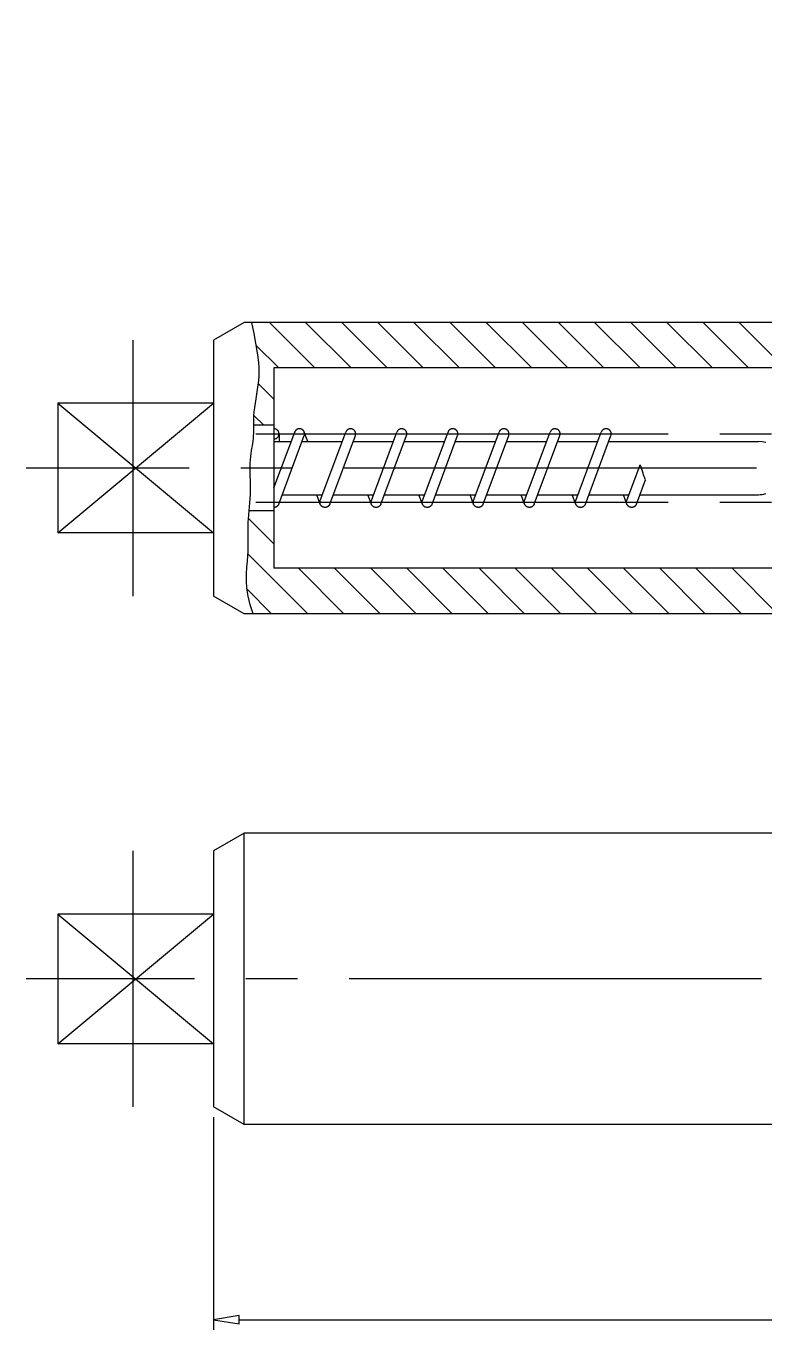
# Model space of a CAD drawing. Extents: x 0.1 to 49.5, y 18.9 to 51.2.
# Drawn here: x 0.13 to 18.04, y 19.63 to 51.25 of the extents above; entities that cross this region are included whole.
import ezdxf

# ---------------------------------------------------------------- set-up
doc = ezdxf.new("R2010")
doc.units = 0
doc.linetypes.add('1', pattern=[13.75, 10, -1.25, 1.25, -1.25])
doc.linetypes.add('2', pattern=[6.25, 5, -1.25])
doc.layers.get('0').update_dxf_attribs({"linetype": 'CONTINUOUS'})

msp = doc.modelspace()

# ---------------------------------------------------------------- linework, layer by layer
at = {"color": 2, "const_width": 0.000000248}
for points in [[(10.662, 51.032), (10.76, 51.023), (10.77, 51.067), (10.786, 51.102), (10.807, 51.128), (10.833, 51.146), (10.863, 51.157), (10.897, 51.161), (10.927, 51.158), (10.954, 51.151), (10.979, 51.138), (11.001, 51.121), (11.021, 51.101), (11.037, 51.078), (11.051, 51.05), (11.064, 51.016), (11.075, 50.976), (11.084, 50.933), (11.089, 50.889), (11.09, 50.845), (11.09, 50.84), (11.09, 50.833), (11.09, 50.824), (11.067, 50.856), (11.039, 50.883), (11.006, 50.907), (10.97, 50.924), (10.932, 50.935), (10.892, 50.939), (10.827, 50.93), (10.769, 50.904), (10.718, 50.86), (10.678, 50.802), (10.654, 50.734), (10.646, 50.654), (10.655, 50.571), (10.68, 50.5), (10.721, 50.44), (10.775, 50.396), (10.837, 50.369), (10.907, 50.36), (10.96, 50.365), (11.009, 50.38), (11.055, 50.405), (11.096, 50.44), (11.13, 50.484), (11.157, 50.536), (11.176, 50.601), (11.188, 50.682), (11.192, 50.781), (11.188, 50.884), (11.176, 50.973), (11.157, 51.046), (11.13, 51.107), (11.096, 51.157), (11.054, 51.197), (11.006, 51.226), (10.953, 51.243), (10.895, 51.248), (10.834, 51.242), (10.781, 51.223), (10.736, 51.192), (10.7, 51.149), (10.676, 51.096), (10.662, 51.032)], [(11.674, 51.234), (11.572, 51.234), (11.572, 50.553), (11.545, 50.577), (11.513, 50.602), (11.476, 50.626), (11.437, 50.649), (11.402, 50.667), (11.369, 50.681), (11.369, 50.578), (11.423, 50.548), (11.473, 50.514), (11.518, 50.476), (11.556, 50.437), (11.586, 50.398), (11.608, 50.36), (11.674, 50.36), (11.674, 51.234)], [(11.934, 50.804), (11.938, 50.708), (11.948, 50.625), (11.965, 50.556), (11.988, 50.498), (12.018, 50.45), (12.055, 50.411), (12.098, 50.382), (12.148, 50.365), (12.205, 50.36), (12.247, 50.363), (12.286, 50.372), (12.322, 50.388), (12.353, 50.409), (12.381, 50.437), (12.405, 50.469), (12.425, 50.507), (12.442, 50.55), (12.456, 50.599), (12.467, 50.655), (12.473, 50.724), (12.475, 50.804), (12.472, 50.9), (12.462, 50.982), (12.445, 51.052), (12.422, 51.11), (12.392, 51.158), (12.355, 51.197), (12.312, 51.226), (12.262, 51.243), (12.205, 51.248), (12.131, 51.238), (12.068, 51.208), (12.016, 51.158), (11.971, 51.071), (11.944, 50.953), (11.934, 50.804)], [(13.107, 50.576), (13.005, 50.585), (12.995, 50.547), (12.982, 50.516), (12.967, 50.493), (12.937, 50.468), (12.903, 50.453), (12.865, 50.448), (12.834, 50.451), (12.806, 50.46), (12.78, 50.476), (12.75, 50.504), (12.725, 50.54), (12.704, 50.584), (12.688, 50.637), (12.679, 50.704), (12.675, 50.785), (12.701, 50.749), (12.731, 50.72), (12.765, 50.698), (12.801, 50.682), (12.838, 50.672), (12.876, 50.669), (12.941, 50.678), (12.999, 50.704), (13.05, 50.748), (13.089, 50.805), (13.113, 50.873), (13.121, 50.951), (13.117, 51.004), (13.106, 51.055), (13.088, 51.103), (13.062, 51.147), (13.032, 51.182), (12.995, 51.211), (12.954, 51.232), (12.91, 51.244), (12.862, 51.248), (12.782, 51.238), (12.713, 51.205), (12.654, 51.15), (12.61, 51.071), (12.583, 50.963), (12.574, 50.826), (12.584, 50.673), (12.613, 50.551), (12.663, 50.459), (12.72, 50.404), (12.79, 50.371), (12.871, 50.36), (12.933, 50.366), (12.986, 50.385), (13.032, 50.417), (13.068, 50.461), (13.093, 50.514), (13.107, 50.576)], [(13.222, 50.804), (13.226, 50.708), (13.236, 50.625), (13.253, 50.556), (13.276, 50.498), (13.306, 50.45), (13.343, 50.411), (13.386, 50.382), (13.436, 50.365), (13.493, 50.36), (13.535, 50.363), (13.574, 50.372), (13.61, 50.388), (13.641, 50.409), (13.669, 50.437), (13.693, 50.469), (13.713, 50.507), (13.73, 50.55), (13.744, 50.599), (13.755, 50.655), (13.761, 50.724), (13.763, 50.804), (13.76, 50.9), (13.75, 50.982), (13.733, 51.052), (13.71, 51.11), (13.68, 51.158), (13.643, 51.197), (13.6, 51.226), (13.55, 51.243), (13.493, 51.248), (13.419, 51.238), (13.356, 51.208), (13.304, 51.158), (13.259, 51.071), (13.232, 50.953), (13.222, 50.804)], [(13.882, 51.032), (13.98, 51.023), (13.99, 51.067), (14.006, 51.102), (14.027, 51.128), (14.053, 51.146), (14.083, 51.157), (14.117, 51.161), (14.147, 51.158), (14.174, 51.151), (14.199, 51.138), (14.221, 51.121), (14.241, 51.101), (14.257, 51.078), (14.271, 51.05), (14.284, 51.016), (14.295, 50.976), (14.303, 50.933), (14.309, 50.889), (14.31, 50.845), (14.31, 50.84), (14.31, 50.833), (14.31, 50.824), (14.287, 50.856), (14.259, 50.883), (14.226, 50.907), (14.19, 50.924), (14.152, 50.935), (14.112, 50.939), (14.047, 50.93), (13.989, 50.904), (13.938, 50.86), (13.898, 50.802), (13.874, 50.734), (13.866, 50.654), (13.875, 50.571), (13.899, 50.5), (13.941, 50.44), (13.995, 50.396), (14.057, 50.369), (14.127, 50.36), (14.179, 50.365), (14.229, 50.38), (14.275, 50.405), (14.316, 50.44), (14.35, 50.484), (14.377, 50.536), (14.396, 50.601), (14.408, 50.682), (14.411, 50.781), (14.408, 50.884), (14.396, 50.973), (14.377, 51.046), (14.35, 51.107), (14.316, 51.157), (14.274, 51.197), (14.226, 51.226), (14.173, 51.243), (14.115, 51.248), (14.054, 51.242), (14.001, 51.223), (13.956, 51.192), (13.92, 51.149), (13.895, 51.096), (13.882, 51.032)], [(12.039, 50.804), (12.044, 50.931), (12.06, 51.026), (12.087, 51.09), (12.121, 51.129), (12.16, 51.153), (12.205, 51.161), (12.249, 51.153), (12.288, 51.129), (12.323, 51.089), (12.349, 51.026), (12.365, 50.931), (12.37, 50.804), (12.365, 50.677), (12.349, 50.582), (12.323, 50.519), (12.288, 50.48), (12.248, 50.456), (12.204, 50.448), (12.16, 50.455), (12.123, 50.476), (12.092, 50.511), (12.062, 50.579), (12.045, 50.676), (12.039, 50.804)], [(12.691, 50.952), (12.693, 50.988), (12.701, 51.023), (12.713, 51.057), (12.73, 51.088), (12.751, 51.114), (12.776, 51.134), (12.803, 51.149), (12.831, 51.158), (12.86, 51.161), (12.901, 51.155), (12.938, 51.136), (12.971, 51.106), (12.997, 51.065), (13.012, 51.016), (13.017, 50.958), (13.012, 50.902), (12.997, 50.854), (12.971, 50.815), (12.938, 50.787), (12.9, 50.769), (12.856, 50.763), (12.812, 50.769), (12.773, 50.787), (12.739, 50.815), (12.712, 50.854), (12.696, 50.899), (12.691, 50.952)], [(13.327, 50.804), (13.332, 50.931), (13.348, 51.026), (13.375, 51.09), (13.409, 51.129), (13.448, 51.153), (13.493, 51.161), (13.537, 51.153), (13.576, 51.129), (13.611, 51.089), (13.637, 51.026), (13.653, 50.931), (13.658, 50.804), (13.653, 50.677), (13.637, 50.582), (13.611, 50.519), (13.576, 50.48), (13.536, 50.456), (13.492, 50.448), (13.448, 50.455), (13.411, 50.476), (13.38, 50.511), (13.35, 50.579), (13.333, 50.676), (13.327, 50.804)], [(11.078, 50.648), (11.073, 50.591), (11.058, 50.542), (11.032, 50.502), (10.999, 50.472), (10.961, 50.454), (10.92, 50.448), (10.876, 50.455), (10.837, 50.474), (10.801, 50.506), (10.773, 50.549), (10.757, 50.599), (10.751, 50.657), (10.756, 50.709), (10.772, 50.754), (10.799, 50.792), (10.833, 50.821), (10.872, 50.838), (10.917, 50.844), (10.961, 50.838), (11, 50.821), (11.033, 50.792), (11.058, 50.753), (11.073, 50.705), (11.078, 50.648)], [(14.298, 50.648), (14.293, 50.591), (14.278, 50.542), (14.252, 50.502), (14.219, 50.472), (14.181, 50.454), (14.14, 50.448), (14.096, 50.455), (14.057, 50.474), (14.021, 50.506), (13.993, 50.549), (13.977, 50.599), (13.971, 50.657), (13.976, 50.709), (13.992, 50.754), (14.019, 50.792), (14.053, 50.821), (14.092, 50.838), (14.137, 50.844), (14.181, 50.838), (14.22, 50.821), (14.253, 50.792), (14.278, 50.753), (14.293, 50.705), (14.298, 50.648)], [(11.03, 49.747), (10.928, 49.747), (10.928, 49.066), (10.901, 49.091), (10.869, 49.115), (10.832, 49.14), (10.793, 49.162), (10.758, 49.181), (10.725, 49.195), (10.725, 49.092), (10.779, 49.062), (10.829, 49.028), (10.874, 48.99), (10.912, 48.95), (10.942, 48.911), (10.964, 48.873), (11.03, 48.873), (11.03, 49.747)], [(11.242, 49.762), (11.483, 48.862), (11.564, 48.862), (11.324, 49.762), (11.242, 49.762)], [(12.147, 49.644), (12.147, 49.747), (11.599, 49.747), (11.6, 49.722), (11.604, 49.697), (11.611, 49.673), (11.628, 49.634), (11.65, 49.595), (11.678, 49.557), (11.713, 49.517), (11.758, 49.473), (11.811, 49.425), (11.892, 49.353), (11.952, 49.292), (11.994, 49.241), (12.02, 49.197), (12.036, 49.154), (12.041, 49.113), (12.037, 49.072), (12.022, 49.037), (11.998, 49.005), (11.966, 48.981), (11.929, 48.967), (11.885, 48.962), (11.84, 48.967), (11.8, 48.982), (11.768, 49.008), (11.743, 49.043), (11.728, 49.086), (11.723, 49.136), (11.618, 49.125), (11.632, 49.05), (11.659, 48.987), (11.699, 48.938), (11.751, 48.902), (11.814, 48.88), (11.888, 48.873), (11.962, 48.881), (12.024, 48.904), (12.076, 48.943), (12.115, 48.993), (12.138, 49.05), (12.146, 49.115), (12.144, 49.15), (12.137, 49.184), (12.126, 49.218), (12.109, 49.252), (12.086, 49.287), (12.058, 49.324), (12.02, 49.366), (11.967, 49.417), (11.901, 49.477), (11.847, 49.525), (11.808, 49.562), (11.784, 49.587), (11.767, 49.606), (11.753, 49.625), (11.741, 49.644), (12.147, 49.644)], [(12.29, 49.185), (12.261, 49.019), (12.261, 48.877), (12.377, 48.877), (12.377, 49.019), (12.352, 49.185), (12.29, 49.185)], [(12.449, 49.019), (12.449, 48.877), (12.565, 48.877), (12.565, 49.019), (12.538, 49.185), (12.477, 49.185), (12.449, 49.019)], [(10.684, 48.261), (10.684, 47.39), (10.849, 47.39), (11.046, 48.007), (11.062, 48.059), (11.075, 48.102), (11.085, 48.135), (11.096, 48.099), (11.111, 48.052), (11.129, 47.996), (11.328, 47.39), (11.475, 47.39), (11.475, 48.261), (11.37, 48.261), (11.37, 47.532), (11.129, 48.261), (11.03, 48.261), (10.79, 47.52), (10.79, 48.261), (10.684, 48.261)], [(11.601, 47.945), (11.612, 47.839), (11.643, 47.752), (11.694, 47.686), (11.75, 47.647), (11.813, 47.624), (11.883, 47.616), (11.961, 47.625), (12.028, 47.654), (12.085, 47.701), (12.129, 47.765), (12.155, 47.844), (12.164, 47.937), (12.16, 48.012), (12.149, 48.076), (12.129, 48.128), (12.103, 48.171), (12.069, 48.207), (12.028, 48.236), (11.982, 48.258), (11.934, 48.271), (11.883, 48.275), (11.804, 48.266), (11.736, 48.237), (11.679, 48.19), (11.636, 48.125), (11.61, 48.044), (11.601, 47.945)], [(11.706, 47.945), (11.712, 48.019), (11.728, 48.08), (11.756, 48.127), (11.793, 48.16), (11.835, 48.18), (11.883, 48.187), (11.931, 48.18), (11.973, 48.16), (12.009, 48.127), (12.037, 48.079), (12.054, 48.018), (12.059, 47.942), (12.054, 47.87), (12.037, 47.811), (12.009, 47.765), (11.972, 47.731), (11.93, 47.711), (11.883, 47.704), (11.835, 47.711), (11.793, 47.731), (11.756, 47.764), (11.728, 47.811), (11.712, 47.872), (11.706, 47.945)], [(12.673, 48.261), (12.673, 48.181), (12.629, 48.233), (12.573, 48.265), (12.505, 48.275), (12.458, 48.27), (12.414, 48.257), (12.373, 48.233), (12.336, 48.202), (12.305, 48.163), (12.28, 48.117), (12.261, 48.065), (12.25, 48.008), (12.247, 47.946), (12.25, 47.885), (12.26, 47.828), (12.277, 47.775), (12.3, 47.728), (12.33, 47.688), (12.366, 47.657), (12.408, 47.634), (12.453, 47.621), (12.5, 47.616), (12.535, 47.619), (12.568, 47.627), (12.597, 47.64), (12.624, 47.658), (12.647, 47.679), (12.666, 47.703), (12.666, 47.39), (12.767, 47.39), (12.767, 48.261), (12.673, 48.261)], [(12.351, 47.946), (12.357, 48.02), (12.373, 48.08), (12.4, 48.127), (12.434, 48.16), (12.472, 48.18), (12.515, 48.187), (12.557, 48.181), (12.595, 48.162), (12.628, 48.13), (12.654, 48.085), (12.669, 48.027), (12.675, 47.955), (12.669, 47.876), (12.653, 47.813), (12.627, 47.765), (12.593, 47.731), (12.554, 47.711), (12.51, 47.704), (12.467, 47.711), (12.43, 47.73), (12.397, 47.763), (12.371, 47.809), (12.356, 47.87), (12.351, 47.946)], [(12.956, 48.261), (12.956, 48.139), (13.072, 48.139), (13.072, 48.261), (12.956, 48.261)], [(13.756, 48.158), (13.756, 48.261), (13.208, 48.261), (13.209, 48.235), (13.213, 48.211), (13.22, 48.187), (13.236, 48.148), (13.259, 48.109), (13.287, 48.071), (13.322, 48.031), (13.366, 47.987), (13.42, 47.939), (13.5, 47.867), (13.561, 47.805), (13.602, 47.755), (13.629, 47.71), (13.645, 47.667), (13.65, 47.626), (13.645, 47.586), (13.631, 47.55), (13.607, 47.519), (13.575, 47.495), (13.537, 47.48), (13.494, 47.475), (13.448, 47.48), (13.409, 47.496), (13.376, 47.522), (13.352, 47.556), (13.337, 47.599), (13.332, 47.65), (13.227, 47.639), (13.241, 47.563), (13.268, 47.501), (13.308, 47.451), (13.36, 47.415), (13.423, 47.394), (13.496, 47.387), (13.57, 47.395), (13.633, 47.418), (13.685, 47.456), (13.724, 47.506), (13.747, 47.564), (13.754, 47.628), (13.752, 47.663), (13.745, 47.697), (13.734, 47.731), (13.718, 47.765), (13.695, 47.801), (13.667, 47.837), (13.628, 47.879), (13.576, 47.93), (13.51, 47.991), (13.456, 48.039), (13.417, 48.075), (13.392, 48.1), (13.376, 48.119), (13.361, 48.139), (13.349, 48.158), (13.756, 48.158)], [(9.992, 36.565), (10.09, 36.556), (10.101, 36.599), (10.117, 36.634), (10.138, 36.661), (10.163, 36.679), (10.193, 36.69), (10.228, 36.693), (10.258, 36.691), (10.285, 36.683), (10.31, 36.671), (10.332, 36.654), (10.351, 36.634), (10.368, 36.61), (10.382, 36.582), (10.395, 36.548), (10.406, 36.509), (10.414, 36.466), (10.419, 36.422), (10.421, 36.378), (10.421, 36.373), (10.421, 36.365), (10.42, 36.357), (10.398, 36.389), (10.37, 36.416), (10.337, 36.439), (10.301, 36.457), (10.263, 36.468), (10.223, 36.471), (10.157, 36.463), (10.099, 36.436), (10.048, 36.393), (10.009, 36.335), (9.985, 36.266), (9.977, 36.186), (9.985, 36.104), (10.01, 36.033), (10.051, 35.973), (10.105, 35.928), (10.167, 35.901), (10.238, 35.892), (10.29, 35.897), (10.339, 35.913), (10.386, 35.938), (10.427, 35.973), (10.461, 36.016), (10.487, 36.068), (10.507, 36.133), (10.518, 36.215), (10.522, 36.313), (10.518, 36.417), (10.507, 36.506), (10.488, 36.579), (10.461, 36.64), (10.427, 36.69), (10.385, 36.73), (10.337, 36.758), (10.284, 36.775), (10.225, 36.781), (10.164, 36.775), (10.112, 36.756), (10.066, 36.724), (10.031, 36.682), (10.006, 36.628), (9.992, 36.565)], [(11.004, 36.766), (10.903, 36.766), (10.903, 36.085), (10.876, 36.11), (10.844, 36.134), (10.806, 36.159), (10.768, 36.181), (10.732, 36.2), (10.699, 36.214), (10.699, 36.111), (10.754, 36.081), (10.803, 36.047), (10.848, 36.009), (10.887, 35.969), (10.917, 35.93), (10.939, 35.892), (11.004, 35.892), (11.004, 36.766)], [(11.265, 36.337), (11.268, 36.241), (11.279, 36.158), (11.295, 36.089), (11.319, 36.031), (11.349, 35.982), (11.385, 35.943), (11.428, 35.915), (11.478, 35.898), (11.535, 35.892), (11.578, 35.896), (11.617, 35.905), (11.652, 35.921), (11.684, 35.942), (11.712, 35.969), (11.736, 36.002), (11.756, 36.04), (11.773, 36.083), (11.787, 36.131), (11.797, 36.188), (11.804, 36.257), (11.806, 36.337), (11.802, 36.433), (11.792, 36.515), (11.776, 36.584), (11.752, 36.642), (11.723, 36.691), (11.686, 36.73), (11.643, 36.758), (11.593, 36.775), (11.535, 36.781), (11.461, 36.771), (11.398, 36.741), (11.347, 36.691), (11.302, 36.603), (11.274, 36.485), (11.265, 36.337)], [(11.37, 36.337), (11.375, 36.464), (11.391, 36.559), (11.417, 36.622), (11.452, 36.662), (11.491, 36.685), (11.535, 36.693), (11.58, 36.685), (11.619, 36.662), (11.653, 36.622), (11.68, 36.559), (11.696, 36.464), (11.701, 36.337), (11.696, 36.21), (11.68, 36.115), (11.653, 36.052), (11.619, 36.012), (11.579, 35.989), (11.534, 35.981), (11.491, 35.988), (11.453, 36.009), (11.422, 36.043), (11.393, 36.111), (11.376, 36.209), (11.37, 36.337)], [(12.437, 36.109), (12.336, 36.117), (12.326, 36.079), (12.313, 36.049), (12.298, 36.026), (12.268, 36.001), (12.234, 35.985), (12.196, 35.98), (12.165, 35.983), (12.136, 35.993), (12.11, 36.009), (12.081, 36.037), (12.055, 36.073), (12.035, 36.116), (12.019, 36.17), (12.009, 36.237), (12.006, 36.317), (12.032, 36.282), (12.062, 36.253), (12.096, 36.23), (12.132, 36.214), (12.169, 36.205), (12.207, 36.202), (12.272, 36.21), (12.329, 36.237), (12.38, 36.28), (12.42, 36.338), (12.444, 36.406), (12.452, 36.484), (12.448, 36.537), (12.437, 36.588), (12.418, 36.636), (12.393, 36.679), (12.362, 36.715), (12.326, 36.744), (12.285, 36.765), (12.24, 36.777), (12.192, 36.781), (12.113, 36.77), (12.044, 36.737), (11.985, 36.683), (11.94, 36.603), (11.913, 36.495), (11.905, 36.359), (11.914, 36.206), (11.944, 36.084), (11.993, 35.992), (12.051, 35.937), (12.12, 35.903), (12.202, 35.892), (12.263, 35.899), (12.317, 35.918), (12.362, 35.95), (12.398, 35.993), (12.423, 36.046), (12.437, 36.109)], [(12.022, 36.484), (12.024, 36.521), (12.032, 36.556), (12.044, 36.59), (12.061, 36.621), (12.082, 36.647), (12.106, 36.667), (12.134, 36.682), (12.162, 36.69), (12.191, 36.693), (12.232, 36.687), (12.269, 36.669), (12.301, 36.639), (12.327, 36.598), (12.343, 36.548), (12.348, 36.49), (12.343, 36.434), (12.327, 36.387), (12.302, 36.348), (12.269, 36.319), (12.23, 36.302), (12.187, 36.296), (12.143, 36.302), (12.104, 36.319), (12.07, 36.348), (12.043, 36.386), (12.027, 36.432), (12.022, 36.484)], [(12.553, 36.538), (12.66, 36.529), (12.671, 36.579), (12.69, 36.62), (12.715, 36.652), (12.746, 36.675), (12.781, 36.689), (12.819, 36.693), (12.866, 36.687), (12.907, 36.667), (12.944, 36.635), (12.972, 36.592), (12.989, 36.541), (12.995, 36.481), (12.989, 36.424), (12.973, 36.376), (12.946, 36.336), (12.91, 36.307), (12.867, 36.29), (12.818, 36.284), (12.786, 36.286), (12.756, 36.294), (12.729, 36.307), (12.704, 36.324), (12.684, 36.345), (12.667, 36.368), (12.571, 36.355), (12.651, 35.908), (13.064, 35.908), (13.064, 36.01), (12.733, 36.01), (12.688, 36.244), (12.739, 36.214), (12.791, 36.195), (12.845, 36.189), (12.913, 36.198), (12.974, 36.224), (13.028, 36.268), (13.069, 36.326), (13.094, 36.394), (13.103, 36.471), (13.095, 36.546), (13.073, 36.615), (13.037, 36.675), (12.977, 36.734), (12.905, 36.769), (12.819, 36.781), (12.749, 36.774), (12.687, 36.752), (12.635, 36.715), (12.594, 36.666), (12.567, 36.607), (12.553, 36.538)], [(13.198, 36.537), (13.299, 36.522), (13.314, 36.577), (13.334, 36.621), (13.359, 36.653), (13.389, 36.675), (13.423, 36.689), (13.462, 36.693), (13.507, 36.687), (13.547, 36.67), (13.583, 36.641), (13.61, 36.603), (13.627, 36.56), (13.632, 36.512), (13.627, 36.465), (13.612, 36.425), (13.587, 36.39), (13.553, 36.364), (13.514, 36.348), (13.47, 36.342), (13.449, 36.344), (13.425, 36.348), (13.398, 36.354), (13.41, 36.26), (13.416, 36.261), (13.421, 36.262), (13.426, 36.262), (13.468, 36.258), (13.507, 36.246), (13.543, 36.226), (13.572, 36.198), (13.589, 36.161), (13.595, 36.116), (13.591, 36.079), (13.578, 36.047), (13.557, 36.019), (13.53, 35.997), (13.497, 35.985), (13.459, 35.98), (13.422, 35.985), (13.389, 35.998), (13.36, 36.019), (13.337, 36.05), (13.32, 36.089), (13.31, 36.137), (13.208, 36.118), (13.226, 36.052), (13.254, 35.996), (13.293, 35.951), (13.34, 35.919), (13.395, 35.899), (13.457, 35.892), (13.501, 35.896), (13.543, 35.906), (13.582, 35.923), (13.617, 35.946), (13.646, 35.974), (13.669, 36.006), (13.686, 36.042), (13.696, 36.08), (13.7, 36.119), (13.696, 36.155), (13.687, 36.189), (13.671, 36.221), (13.649, 36.25), (13.62, 36.275), (13.585, 36.295), (13.631, 36.311), (13.669, 36.336), (13.7, 36.369), (13.722, 36.409), (13.736, 36.456), (13.74, 36.509), (13.732, 36.581), (13.705, 36.646), (13.661, 36.702), (13.604, 36.747), (13.537, 36.773), (13.461, 36.782), (13.392, 36.774), (13.332, 36.751), (13.28, 36.713), (13.239, 36.663), (13.211, 36.605), (13.198, 36.537)], [(10.409, 36.181), (10.404, 36.124), (10.388, 36.075), (10.362, 36.035), (10.329, 36.005), (10.292, 35.987), (10.25, 35.981), (10.207, 35.987), (10.168, 36.007), (10.132, 36.039), (10.104, 36.082), (10.087, 36.132), (10.082, 36.19), (10.087, 36.242), (10.103, 36.287), (10.13, 36.325), (10.164, 36.354), (10.203, 36.371), (10.247, 36.377), (10.292, 36.371), (10.33, 36.354), (10.364, 36.325), (10.389, 36.286), (10.404, 36.238), (10.409, 36.181)], [(9.992, 27.757), (10.09, 27.748), (10.101, 27.792), (10.117, 27.827), (10.138, 27.853), (10.163, 27.871), (10.193, 27.882), (10.228, 27.886), (10.258, 27.883), (10.285, 27.875), (10.31, 27.863), (10.332, 27.846), (10.351, 27.826), (10.368, 27.803), (10.382, 27.775), (10.395, 27.741), (10.406, 27.701), (10.414, 27.658), (10.419, 27.614), (10.421, 27.57), (10.421, 27.565), (10.421, 27.558), (10.42, 27.549), (10.398, 27.581), (10.37, 27.608), (10.337, 27.632), (10.301, 27.649), (10.263, 27.66), (10.223, 27.663), (10.157, 27.655), (10.099, 27.629), (10.048, 27.585), (10.009, 27.527), (9.985, 27.458), (9.977, 27.379), (9.985, 27.296), (10.01, 27.225), (10.051, 27.165), (10.105, 27.121), (10.167, 27.094), (10.238, 27.085), (10.29, 27.09), (10.339, 27.105), (10.386, 27.13), (10.427, 27.165), (10.461, 27.209), (10.487, 27.261), (10.507, 27.325), (10.518, 27.407), (10.522, 27.506), (10.518, 27.609), (10.507, 27.698), (10.488, 27.771), (10.461, 27.832), (10.427, 27.882), (10.385, 27.922), (10.337, 27.95), (10.284, 27.968), (10.225, 27.973), (10.164, 27.967), (10.112, 27.948), (10.066, 27.917), (10.031, 27.874), (10.006, 27.821), (9.992, 27.757)], [(11.004, 27.959), (10.903, 27.959), (10.903, 27.278), (10.876, 27.302), (10.844, 27.327), (10.806, 27.351), (10.768, 27.374), (10.732, 27.392), (10.699, 27.406), (10.699, 27.303), (10.754, 27.273), (10.803, 27.239), (10.848, 27.201), (10.887, 27.161), (10.917, 27.123), (10.939, 27.085), (11.004, 27.085), (11.004, 27.959)], [(11.265, 27.529), (11.268, 27.433), (11.279, 27.35), (11.295, 27.281), (11.319, 27.223), (11.349, 27.175), (11.385, 27.136), (11.428, 27.107), (11.478, 27.09), (11.535, 27.085), (11.578, 27.088), (11.617, 27.097), (11.652, 27.113), (11.684, 27.134), (11.712, 27.162), (11.736, 27.194), (11.756, 27.232), (11.773, 27.275), (11.787, 27.324), (11.797, 27.38), (11.804, 27.449), (11.806, 27.529), (11.802, 27.625), (11.792, 27.707), (11.776, 27.777), (11.752, 27.835), (11.723, 27.883), (11.686, 27.922), (11.643, 27.951), (11.593, 27.968), (11.535, 27.973), (11.461, 27.963), (11.398, 27.933), (11.347, 27.883), (11.302, 27.796), (11.274, 27.678), (11.265, 27.529)], [(11.37, 27.529), (11.375, 27.656), (11.391, 27.751), (11.417, 27.815), (11.452, 27.854), (11.491, 27.878), (11.535, 27.886), (11.58, 27.878), (11.619, 27.854), (11.653, 27.814), (11.68, 27.751), (11.696, 27.656), (11.701, 27.529), (11.696, 27.402), (11.68, 27.307), (11.653, 27.244), (11.619, 27.204), (11.579, 27.181), (11.534, 27.173), (11.491, 27.18), (11.453, 27.201), (11.422, 27.235), (11.393, 27.303), (11.376, 27.401), (11.37, 27.529)], [(12.437, 27.301), (12.336, 27.31), (12.326, 27.272), (12.313, 27.241), (12.298, 27.218), (12.268, 27.193), (12.234, 27.178), (12.196, 27.172), (12.165, 27.176), (12.136, 27.185), (12.11, 27.201), (12.081, 27.229), (12.055, 27.265), (12.035, 27.308), (12.019, 27.362), (12.009, 27.429), (12.006, 27.51), (12.032, 27.474), (12.062, 27.445), (12.096, 27.422), (12.132, 27.407), (12.169, 27.397), (12.207, 27.394), (12.272, 27.403), (12.329, 27.429), (12.38, 27.473), (12.42, 27.53), (12.444, 27.598), (12.452, 27.676), (12.448, 27.729), (12.437, 27.78), (12.418, 27.828), (12.393, 27.871), (12.362, 27.907), (12.326, 27.936), (12.285, 27.957), (12.24, 27.969), (12.192, 27.973), (12.113, 27.962), (12.044, 27.93), (11.985, 27.875), (11.94, 27.795), (11.913, 27.688), (11.905, 27.551), (11.914, 27.398), (11.944, 27.276), (11.993, 27.184), (12.051, 27.129), (12.12, 27.096), (12.202, 27.085), (12.263, 27.091), (12.317, 27.11), (12.362, 27.142), (12.398, 27.185), (12.423, 27.239), (12.437, 27.301)], [(12.022, 27.677), (12.024, 27.713), (12.032, 27.748), (12.044, 27.782), (12.061, 27.813), (12.082, 27.839), (12.106, 27.859), (12.134, 27.874), (12.162, 27.883), (12.191, 27.886), (12.232, 27.879), (12.269, 27.861), (12.301, 27.831), (12.327, 27.79), (12.343, 27.741), (12.348, 27.682), (12.343, 27.627), (12.327, 27.579), (12.302, 27.54), (12.269, 27.511), (12.23, 27.494), (12.187, 27.488), (12.143, 27.494), (12.104, 27.511), (12.07, 27.54), (12.043, 27.579), (12.027, 27.624), (12.022, 27.677)], [(12.553, 27.731), (12.66, 27.721), (12.671, 27.771), (12.69, 27.812), (12.715, 27.844), (12.746, 27.867), (12.781, 27.881), (12.819, 27.886), (12.866, 27.879), (12.907, 27.86), (12.944, 27.827), (12.972, 27.784), (12.989, 27.733), (12.995, 27.673), (12.989, 27.616), (12.973, 27.568), (12.946, 27.529), (12.91, 27.499), (12.867, 27.482), (12.818, 27.476), (12.786, 27.478), (12.756, 27.486), (12.729, 27.499), (12.704, 27.517), (12.684, 27.537), (12.667, 27.56), (12.571, 27.547), (12.651, 27.1), (13.064, 27.1), (13.064, 27.202), (12.733, 27.202), (12.688, 27.436), (12.739, 27.406), (12.791, 27.388), (12.845, 27.381), (12.913, 27.39), (12.974, 27.417), (13.028, 27.46), (13.069, 27.518), (13.094, 27.586), (13.103, 27.663), (13.095, 27.739), (13.073, 27.807), (13.037, 27.868), (12.977, 27.926), (12.905, 27.962), (12.819, 27.973), (12.749, 27.966), (12.687, 27.944), (12.635, 27.907), (12.594, 27.858), (12.567, 27.799), (12.553, 27.731)], [(13.198, 27.729), (13.299, 27.715), (13.314, 27.769), (13.334, 27.813), (13.359, 27.845), (13.389, 27.868), (13.423, 27.881), (13.462, 27.886), (13.507, 27.88), (13.547, 27.862), (13.583, 27.833), (13.61, 27.796), (13.627, 27.753), (13.632, 27.704), (13.627, 27.658), (13.612, 27.617), (13.587, 27.582), (13.553, 27.556), (13.514, 27.54), (13.47, 27.535), (13.449, 27.536), (13.425, 27.54), (13.398, 27.547), (13.41, 27.453), (13.416, 27.453), (13.421, 27.454), (13.426, 27.454), (13.468, 27.45), (13.507, 27.438), (13.543, 27.418), (13.572, 27.39), (13.589, 27.354), (13.595, 27.308), (13.591, 27.272), (13.578, 27.239), (13.557, 27.211), (13.53, 27.19), (13.497, 27.177), (13.459, 27.172), (13.422, 27.177), (13.389, 27.19), (13.36, 27.212), (13.337, 27.242), (13.32, 27.281), (13.31, 27.329), (13.208, 27.31), (13.226, 27.244), (13.254, 27.188), (13.293, 27.144), (13.34, 27.111), (13.395, 27.091), (13.457, 27.085), (13.501, 27.088), (13.543, 27.098), (13.582, 27.115), (13.617, 27.138), (13.646, 27.166), (13.669, 27.199), (13.686, 27.235), (13.696, 27.272), (13.7, 27.311), (13.696, 27.347), (13.687, 27.382), (13.671, 27.414), (13.649, 27.442), (13.62, 27.467), (13.585, 27.487), (13.631, 27.503), (13.669, 27.528), (13.7, 27.561), (13.722, 27.602), (13.736, 27.648), (13.74, 27.701), (13.732, 27.774), (13.705, 27.838), (13.661, 27.895), (13.604, 27.939), (13.537, 27.965), (13.461, 27.974), (13.392, 27.966), (13.332, 27.944), (13.28, 27.906), (13.239, 27.856), (13.211, 27.797), (13.198, 27.729)], [(10.409, 27.373), (10.404, 27.316), (10.388, 27.267), (10.362, 27.227), (10.329, 27.197), (10.292, 27.179), (10.25, 27.173), (10.207, 27.18), (10.168, 27.199), (10.132, 27.231), (10.104, 27.274), (10.087, 27.324), (10.082, 27.382), (10.087, 27.434), (10.103, 27.479), (10.13, 27.517), (10.164, 27.546), (10.203, 27.563), (10.247, 27.569), (10.292, 27.563), (10.33, 27.546), (10.364, 27.517), (10.389, 27.478), (10.404, 27.43), (10.409, 27.373)]]:
    msp.add_lwpolyline(points, dxfattribs=at)
at = {"color": 7}
for points in [[(5.418, 44.061), (4.675, 43.635)], [(23.726, 44.061), (5.418, 44.061)], [(4.675, 43.635), (4.675, 37.426)], [(18.523, 42.958), (6.136, 42.958)], [(6.136, 42.958), (6.136, 38.103)], [(6.136, 41.571), (5.646, 41.571)], [(6.136, 41.237), (6.145, 41.237), (6.154, 41.238), (6.162, 41.239), (6.17, 41.241), (6.179, 41.244), (6.187, 41.247), (6.195, 41.251), (6.202, 41.255), (6.209, 41.26), (6.216, 41.266), (6.222, 41.271), (6.228, 41.278), (6.234, 41.284), (6.239, 41.291), (6.244, 41.298), (6.248, 41.306), (6.251, 41.314), (6.254, 41.322), (6.257, 41.33), (6.258, 41.339), (6.26, 41.347), (6.26, 41.356), (6.26, 41.365), (6.26, 41.373), (6.258, 41.382), (6.257, 41.39), (6.254, 41.399), (6.251, 41.407), (6.248, 41.415), (6.244, 41.422), (6.239, 41.43), (6.234, 41.437), (6.228, 41.443), (6.222, 41.45), (6.216, 41.455), (6.209, 41.461), (6.202, 41.465), (6.195, 41.47), (6.187, 41.474), (6.179, 41.477), (6.17, 41.479), (6.162, 41.482), (6.154, 41.483), (6.136, 41.484)], [(6.872, 41.317), (6.874, 41.325), (6.877, 41.334), (6.878, 41.342), (6.879, 41.351), (6.88, 41.359), (6.879, 41.368), (6.879, 41.377), (6.877, 41.385), (6.875, 41.394), (6.872, 41.402), (6.869, 41.41), (6.866, 41.418), (6.861, 41.425), (6.857, 41.432), (6.851, 41.439), (6.845, 41.446), (6.839, 41.452), (6.833, 41.457), (6.826, 41.463), (6.819, 41.467), (6.811, 41.471), (6.803, 41.475), (6.795, 41.478), (6.787, 41.48), (6.778, 41.482), (6.77, 41.483), (6.761, 41.484), (6.752, 41.484), (6.744, 41.484), (6.735, 41.483), (6.727, 41.481), (6.718, 41.479), (6.71, 41.476), (6.702, 41.472), (6.695, 41.468), (6.687, 41.464), (6.68, 41.459), (6.674, 41.453), (6.667, 41.447), (6.661, 41.441), (6.656, 41.434), (6.651, 41.427), (6.647, 41.419), (6.64, 41.404)], [(8.11, 41.317), (8.113, 41.325), (8.115, 41.334), (8.117, 41.342), (8.118, 41.351), (8.118, 41.359), (8.118, 41.368), (8.117, 41.377), (8.116, 41.385), (8.114, 41.394), (8.111, 41.402), (8.108, 41.41), (8.104, 41.418), (8.1, 41.425), (8.095, 41.432), (8.09, 41.439), (8.084, 41.446), (8.078, 41.452), (8.071, 41.457), (8.065, 41.463), (8.057, 41.467), (8.05, 41.471), (8.042, 41.475), (8.034, 41.478), (8.025, 41.48), (8.017, 41.482), (8.008, 41.483), (8, 41.484), (7.991, 41.484), (7.982, 41.484), (7.974, 41.483), (7.965, 41.481), (7.957, 41.479), (7.949, 41.476), (7.941, 41.472), (7.933, 41.468), (7.926, 41.464), (7.919, 41.459), (7.912, 41.453), (7.906, 41.447), (7.9, 41.441), (7.895, 41.434), (7.89, 41.427), (7.886, 41.419), (7.878, 41.404)], [(9.349, 41.317), (9.352, 41.325), (9.354, 41.334), (9.356, 41.342), (9.357, 41.351), (9.357, 41.359), (9.357, 41.368), (9.356, 41.377), (9.354, 41.385), (9.352, 41.394), (9.35, 41.402), (9.347, 41.41), (9.343, 41.418), (9.339, 41.425), (9.334, 41.432), (9.329, 41.439), (9.323, 41.446), (9.317, 41.452), (9.31, 41.457), (9.303, 41.463), (9.296, 41.467), (9.288, 41.471), (9.28, 41.475), (9.272, 41.478), (9.264, 41.48), (9.256, 41.482), (9.247, 41.483), (9.238, 41.484), (9.23, 41.484), (9.221, 41.484), (9.213, 41.483), (9.204, 41.481), (9.196, 41.479), (9.188, 41.476), (9.18, 41.472), (9.172, 41.468), (9.165, 41.464), (9.158, 41.459), (9.151, 41.453), (9.145, 41.447), (9.139, 41.441), (9.133, 41.434), (9.129, 41.427), (9.124, 41.419), (9.117, 41.404)], [(10.588, 41.317), (10.591, 41.325), (10.593, 41.334), (10.594, 41.342), (10.595, 41.351), (10.596, 41.359), (10.595, 41.368), (10.595, 41.377), (10.593, 41.385), (10.591, 41.394), (10.589, 41.402), (10.585, 41.41), (10.582, 41.418), (10.577, 41.425), (10.573, 41.432), (10.567, 41.439), (10.562, 41.446), (10.555, 41.452), (10.549, 41.457), (10.542, 41.463), (10.535, 41.467), (10.527, 41.471), (10.519, 41.475), (10.511, 41.478), (10.503, 41.48), (10.494, 41.482), (10.486, 41.483), (10.477, 41.484), (10.468, 41.484), (10.46, 41.484), (10.451, 41.483), (10.443, 41.481), (10.434, 41.479), (10.426, 41.476), (10.418, 41.472), (10.411, 41.468), (10.403, 41.464), (10.396, 41.459), (10.39, 41.453), (10.383, 41.447), (10.378, 41.441), (10.372, 41.434), (10.367, 41.427), (10.363, 41.419), (10.356, 41.404)], [(11.827, 41.317), (11.829, 41.325), (11.831, 41.334), (11.833, 41.342), (11.834, 41.351), (11.834, 41.359), (11.834, 41.368), (11.833, 41.377), (11.832, 41.385), (11.83, 41.394), (11.827, 41.402), (11.824, 41.41), (11.82, 41.418), (11.816, 41.425), (11.811, 41.432), (11.806, 41.439), (11.8, 41.446), (11.794, 41.452), (11.788, 41.457), (11.781, 41.463), (11.773, 41.467), (11.766, 41.471), (11.758, 41.475), (11.75, 41.478), (11.741, 41.48), (11.733, 41.482), (11.724, 41.483), (11.716, 41.484), (11.707, 41.484), (11.699, 41.484), (11.69, 41.483), (11.682, 41.481), (11.673, 41.479), (11.665, 41.476), (11.657, 41.472), (11.649, 41.468), (11.642, 41.464), (11.635, 41.459), (11.628, 41.453), (11.622, 41.447), (11.616, 41.441), (11.611, 41.434), (11.606, 41.427), (11.602, 41.419), (11.594, 41.404)], [(13.065, 41.317), (13.068, 41.325), (13.07, 41.334), (13.072, 41.342), (13.073, 41.351), (13.073, 41.359), (13.073, 41.368), (13.072, 41.377), (13.071, 41.385), (13.069, 41.394), (13.066, 41.402), (13.063, 41.41), (13.059, 41.418), (13.055, 41.425), (13.05, 41.432), (13.045, 41.439), (13.039, 41.446), (13.033, 41.452), (13.026, 41.457), (13.019, 41.463), (13.012, 41.467), (13.004, 41.471), (12.997, 41.475), (12.988, 41.478), (12.98, 41.48), (12.972, 41.482), (12.963, 41.483), (12.955, 41.484), (12.946, 41.484), (12.937, 41.484), (12.929, 41.483), (12.92, 41.481), (12.912, 41.479), (12.904, 41.476), (12.896, 41.472), (12.888, 41.468), (12.881, 41.464), (12.874, 41.459), (12.867, 41.453), (12.861, 41.447), (12.855, 41.441), (12.85, 41.434), (12.845, 41.427), (12.84, 41.419), (12.833, 41.404)], [(14.304, 41.317), (14.307, 41.325), (14.309, 41.334), (14.31, 41.342), (14.311, 41.351), (14.312, 41.359), (14.312, 41.368), (14.311, 41.377), (14.309, 41.385), (14.307, 41.394), (14.305, 41.402), (14.301, 41.41), (14.298, 41.418), (14.294, 41.425), (14.289, 41.432), (14.283, 41.439), (14.278, 41.446), (14.272, 41.452), (14.265, 41.457), (14.258, 41.463), (14.251, 41.467), (14.243, 41.471), (14.235, 41.475), (14.227, 41.478), (14.219, 41.48), (14.21, 41.482), (14.202, 41.483), (14.193, 41.484), (14.185, 41.484), (14.176, 41.484), (14.167, 41.483), (14.159, 41.481), (14.151, 41.479), (14.142, 41.476), (14.135, 41.472), (14.127, 41.468), (14.119, 41.464), (14.112, 41.459), (14.106, 41.453), (14.1, 41.447), (14.094, 41.441), (14.088, 41.434), (14.083, 41.427), (14.079, 41.419), (14.072, 41.404)], [(6.136, 40.055), (6.64, 41.404)], [(6.136, 41.175), (6.554, 41.175)], [(6.252, 39.657), (6.872, 41.317)], [(6.26, 41.36), (6.26, 41.175)], [(6.819, 41.175), (7.793, 41.175)], [(6.957, 41.175), (6.872, 41.404)], [(7.259, 39.744), (7.878, 41.404)], [(7.491, 39.657), (8.11, 41.317)], [(8.057, 41.175), (9.032, 41.175)], [(8.498, 39.744), (9.117, 41.404)], [(8.73, 39.657), (9.349, 41.317)], [(9.296, 41.175), (10.27, 41.175)], [(9.736, 39.744), (10.356, 41.404)], [(9.969, 39.657), (10.588, 41.317)], [(10.535, 41.175), (11.509, 41.175)], [(10.975, 39.744), (11.594, 41.404)], [(11.207, 39.657), (11.827, 41.317)], [(11.773, 41.175), (12.748, 41.175)], [(12.214, 39.744), (12.833, 41.404)], [(12.446, 39.657), (13.065, 41.317)], [(13.012, 41.175), (13.986, 41.175)], [(13.453, 39.744), (14.072, 41.404)], [(13.685, 39.657), (14.304, 41.317)], [(14.251, 41.175), (17.879, 41.175)], [(18.057, 41.15), (18.013, 41.161), (17.969, 41.168), (17.879, 41.175)], [(14.691, 39.744), (15.015, 40.613)], [(14.923, 39.657), (15.144, 40.248)], [(6.338, 39.886), (7.312, 39.886)], [(7.259, 39.657), (7.174, 39.886)], [(7.577, 39.886), (8.551, 39.886)], [(8.498, 39.657), (8.412, 39.886)], [(8.815, 39.886), (9.79, 39.886)], [(9.736, 39.657), (9.651, 39.886)], [(10.054, 39.886), (11.028, 39.886)], [(10.975, 39.657), (10.89, 39.886)], [(11.293, 39.886), (12.267, 39.886)], [(12.214, 39.657), (12.128, 39.886)], [(12.531, 39.886), (13.506, 39.886)], [(13.453, 39.657), (13.367, 39.886)], [(13.77, 39.886), (14.744, 39.886)], [(14.691, 39.657), (14.606, 39.886)], [(15.009, 39.886), (17.879, 39.886)], [(17.879, 39.886), (17.924, 39.888), (17.969, 39.893), (18.013, 39.9), (18.057, 39.911)], [(6.252, 39.657), (6.249, 39.649), (6.245, 39.642), (6.241, 39.634), (6.236, 39.627), (6.231, 39.62), (6.225, 39.614), (6.218, 39.608), (6.212, 39.602), (6.205, 39.597), (6.197, 39.593), (6.19, 39.589), (6.182, 39.585), (6.174, 39.582), (6.165, 39.58), (6.157, 39.578), (6.148, 39.577), (6.14, 39.577), (6.136, 39.577)], [(7.491, 39.657), (7.488, 39.649), (7.484, 39.642), (7.48, 39.634), (7.475, 39.627), (7.469, 39.62), (7.463, 39.614), (7.457, 39.608), (7.451, 39.602), (7.443, 39.597), (7.436, 39.593), (7.428, 39.589), (7.421, 39.585), (7.412, 39.582), (7.404, 39.58), (7.396, 39.578), (7.387, 39.577), (7.378, 39.577), (7.37, 39.577), (7.361, 39.577), (7.353, 39.579), (7.344, 39.581), (7.336, 39.583), (7.328, 39.586), (7.32, 39.59), (7.312, 39.594), (7.305, 39.598), (7.298, 39.604), (7.291, 39.609), (7.285, 39.615), (7.28, 39.622), (7.274, 39.629), (7.269, 39.636), (7.265, 39.643), (7.261, 39.651), (7.258, 39.659), (7.256, 39.667), (7.254, 39.676), (7.252, 39.684), (7.251, 39.693), (7.251, 39.702), (7.252, 39.71), (7.253, 39.719), (7.254, 39.727), (7.259, 39.744)], [(8.73, 39.657), (8.727, 39.649), (8.723, 39.642), (8.718, 39.634), (8.713, 39.627), (8.708, 39.62), (8.702, 39.614), (8.696, 39.608), (8.689, 39.602), (8.682, 39.597), (8.675, 39.593), (8.667, 39.589), (8.659, 39.585), (8.651, 39.582), (8.643, 39.58), (8.634, 39.578), (8.626, 39.577), (8.617, 39.577), (8.608, 39.577), (8.6, 39.577), (8.591, 39.579), (8.583, 39.581), (8.575, 39.583), (8.566, 39.586), (8.559, 39.59), (8.551, 39.594), (8.544, 39.598), (8.537, 39.604), (8.53, 39.609), (8.524, 39.615), (8.518, 39.622), (8.513, 39.629), (8.508, 39.636), (8.504, 39.643), (8.5, 39.651), (8.497, 39.659), (8.494, 39.667), (8.492, 39.676), (8.491, 39.684), (8.49, 39.693), (8.49, 39.702), (8.49, 39.71), (8.491, 39.719), (8.493, 39.727), (8.498, 39.744)], [(9.969, 39.657), (9.965, 39.649), (9.961, 39.642), (9.957, 39.634), (9.952, 39.627), (9.947, 39.62), (9.941, 39.614), (9.935, 39.608), (9.928, 39.602), (9.921, 39.597), (9.914, 39.593), (9.906, 39.589), (9.898, 39.585), (9.89, 39.582), (9.881, 39.58), (9.873, 39.578), (9.864, 39.577), (9.856, 39.577), (9.847, 39.577), (9.839, 39.577), (9.83, 39.579), (9.822, 39.581), (9.813, 39.583), (9.805, 39.586), (9.797, 39.59), (9.79, 39.594), (9.782, 39.598), (9.775, 39.604), (9.769, 39.609), (9.763, 39.615), (9.757, 39.622), (9.752, 39.629), (9.747, 39.636), (9.743, 39.643), (9.739, 39.651), (9.736, 39.659), (9.733, 39.667), (9.731, 39.676), (9.73, 39.684), (9.729, 39.693), (9.729, 39.702), (9.729, 39.71), (9.73, 39.719), (9.732, 39.727), (9.736, 39.744)], [(11.207, 39.657), (11.204, 39.649), (11.2, 39.642), (11.196, 39.634), (11.191, 39.627), (11.185, 39.62), (11.18, 39.614), (11.173, 39.608), (11.167, 39.602), (11.16, 39.597), (11.152, 39.593), (11.145, 39.589), (11.137, 39.585), (11.128, 39.582), (11.12, 39.58), (11.112, 39.578), (11.103, 39.577), (11.094, 39.577), (11.086, 39.577), (11.077, 39.577), (11.069, 39.579), (11.06, 39.581), (11.052, 39.583), (11.044, 39.586), (11.036, 39.59), (11.028, 39.594), (11.021, 39.598), (11.014, 39.604), (11.008, 39.609), (11.001, 39.615), (10.996, 39.622), (10.99, 39.629), (10.986, 39.636), (10.981, 39.643), (10.978, 39.651), (10.974, 39.659), (10.972, 39.667), (10.97, 39.676), (10.968, 39.684), (10.968, 39.693), (10.967, 39.702), (10.968, 39.71), (10.969, 39.719), (10.97, 39.727), (10.975, 39.744)], [(12.446, 39.657), (12.443, 39.649), (12.439, 39.642), (12.434, 39.634), (12.429, 39.627), (12.424, 39.62), (12.418, 39.614), (12.412, 39.608), (12.405, 39.602), (12.398, 39.597), (12.391, 39.593), (12.383, 39.589), (12.375, 39.585), (12.367, 39.582), (12.359, 39.58), (12.35, 39.578), (12.342, 39.577), (12.333, 39.577), (12.325, 39.577), (12.316, 39.577), (12.307, 39.579), (12.299, 39.581), (12.291, 39.583), (12.283, 39.586), (12.275, 39.59), (12.267, 39.594), (12.26, 39.598), (12.253, 39.604), (12.246, 39.609), (12.24, 39.615), (12.234, 39.622), (12.229, 39.629), (12.224, 39.636), (12.22, 39.643), (12.216, 39.651), (12.213, 39.659), (12.211, 39.667), (12.209, 39.676), (12.207, 39.684), (12.206, 39.693), (12.206, 39.702), (12.206, 39.71), (12.207, 39.719), (12.209, 39.727), (12.214, 39.744)], [(13.685, 39.657), (13.681, 39.649), (13.677, 39.642), (13.673, 39.634), (13.668, 39.627), (13.663, 39.62), (13.657, 39.614), (13.651, 39.608), (13.644, 39.602), (13.637, 39.597), (13.63, 39.593), (13.622, 39.589), (13.614, 39.585), (13.606, 39.582), (13.598, 39.58), (13.589, 39.578), (13.581, 39.577), (13.572, 39.577), (13.563, 39.577), (13.555, 39.577), (13.546, 39.579), (13.538, 39.581), (13.529, 39.583), (13.521, 39.586), (13.513, 39.59), (13.506, 39.594), (13.498, 39.598), (13.492, 39.604), (13.485, 39.609), (13.479, 39.615), (13.473, 39.622), (13.468, 39.629), (13.463, 39.636), (13.459, 39.643), (13.455, 39.651), (13.452, 39.659), (13.449, 39.667), (13.447, 39.676), (13.446, 39.684), (13.445, 39.693), (13.445, 39.702), (13.445, 39.71), (13.446, 39.719), (13.448, 39.727), (13.453, 39.744)], [(14.923, 39.657), (14.92, 39.649), (14.916, 39.642), (14.912, 39.634), (14.907, 39.627), (14.902, 39.62), (14.896, 39.614), (14.889, 39.608), (14.883, 39.602), (14.876, 39.597), (14.868, 39.593), (14.861, 39.589), (14.853, 39.585), (14.845, 39.582), (14.836, 39.58), (14.828, 39.578), (14.819, 39.577), (14.811, 39.577), (14.802, 39.577), (14.793, 39.577), (14.785, 39.579), (14.776, 39.581), (14.768, 39.583), (14.76, 39.586), (14.752, 39.59), (14.744, 39.594), (14.737, 39.598), (14.73, 39.604), (14.724, 39.609), (14.717, 39.615), (14.712, 39.622), (14.706, 39.629), (14.702, 39.636), (14.697, 39.643), (14.694, 39.651), (14.691, 39.659), (14.688, 39.667), (14.686, 39.676), (14.684, 39.684), (14.684, 39.693), (14.683, 39.702), (14.684, 39.71), (14.685, 39.719), (14.686, 39.727), (14.691, 39.744)], [(6.136, 39.49), (5.538, 39.49)], [(18.523, 38.103), (6.136, 38.103)], [(5.418, 37), (4.675, 37.426)], [(23.726, 37), (5.418, 37)], [(5.418, 31.674), (4.675, 31.248)], [(22.487, 31.674), (5.418, 31.674)], [(5.418, 24.613), (5.418, 31.674)], [(4.675, 31.248), (4.675, 25.039)], [(5.418, 24.613), (4.675, 25.039)], [(22.487, 24.613), (5.418, 24.613)]]:
    msp.add_lwpolyline(points, dxfattribs=at)
at = {"color": 3}
for points in [[(5.634, 37), (5.56, 37.218), (5.511, 37.424), (5.483, 37.618), (5.471, 37.8), (5.471, 37.969), (5.48, 38.126), (5.492, 38.27), (5.503, 38.4), (5.511, 38.516), (5.515, 38.622), (5.516, 38.718), (5.515, 38.806), (5.513, 38.89), (5.512, 38.97), (5.511, 39.05), (5.512, 39.132), (5.516, 39.216), (5.522, 39.304), (5.53, 39.396), (5.538, 39.491), (5.546, 39.589), (5.554, 39.691), (5.56, 39.795), (5.565, 39.902), (5.567, 40.012), (5.567, 40.124), (5.565, 40.235), (5.564, 40.344), (5.562, 40.45), (5.561, 40.552), (5.563, 40.647), (5.566, 40.734), (5.573, 40.812), (5.582, 40.883), (5.592, 40.948), (5.603, 41.009), (5.615, 41.067), (5.625, 41.125), (5.634, 41.184), (5.641, 41.245), (5.644, 41.31), (5.646, 41.38), (5.646, 41.455), (5.646, 41.534), (5.646, 41.617), (5.648, 41.706), (5.653, 41.798), (5.661, 41.896), (5.673, 41.998), (5.688, 42.104), (5.706, 42.212), (5.724, 42.322), (5.741, 42.433), (5.757, 42.543), (5.77, 42.651), (5.779, 42.757), (5.782, 42.86), (5.78, 42.967), (5.771, 43.084), (5.754, 43.217), (5.73, 43.375), (5.697, 43.563), (5.655, 43.79), (5.603, 44.061)], [(0.897, 42.104), (4.675, 38.957)], [(0.897, 38.957), (4.675, 42.104)], [(15.036, 40.56), (15.015, 40.613)], [(15.053, 40.508), (15.036, 40.56)], [(15.069, 40.458), (15.053, 40.508)], [(15.084, 40.411), (15.069, 40.458)], [(15.098, 40.366), (15.084, 40.411)], [(15.112, 40.323), (15.098, 40.366)], [(15.127, 40.284), (15.112, 40.323)], [(15.144, 40.248), (15.127, 40.284)], [(0.897, 29.717), (4.675, 26.57)], [(0.897, 26.57), (4.675, 29.717)], [(4.675, 24.791), (4.675, 19.633)], [(5.294, 19.777), (5.294, 19.984), (4.675, 19.88), (4.675, 19.88), (5.294, 19.777)], [(5.294, 19.88), (48.624, 19.88)]]:
    msp.add_lwpolyline(points, dxfattribs=at)
at = {"color": 1}
for points in [[(6.027, 44.061), (7.13, 42.958)], [(6.903, 44.061), (8.006, 42.958)], [(7.779, 44.061), (8.882, 42.958)], [(8.655, 44.061), (9.757, 42.958)], [(9.531, 44.061), (10.633, 42.958)], [(10.407, 44.061), (11.509, 42.958)], [(11.283, 44.061), (12.385, 42.958)], [(12.159, 44.061), (13.261, 42.958)], [(13.034, 44.061), (14.137, 42.958)], [(13.91, 44.061), (15.013, 42.958)], [(14.786, 44.061), (15.889, 42.958)], [(15.662, 44.061), (16.765, 42.958)], [(16.538, 44.061), (17.64, 42.958)], [(17.414, 44.061), (18.516, 42.958)], [(5.707, 43.505), (6.254, 42.958)], [(5.761, 42.575), (6.136, 42.2)], [(5.653, 41.807), (5.889, 41.571)], [(5.523, 39.31), (6.136, 38.696)], [(5.506, 38.45), (6.957, 37)], [(6.73, 38.103), (7.833, 37)], [(7.606, 38.103), (8.708, 37)], [(8.482, 38.103), (9.584, 37)], [(9.358, 38.103), (10.46, 37)], [(10.234, 38.103), (11.336, 37)], [(11.11, 38.103), (12.212, 37)], [(11.985, 38.103), (13.088, 37)], [(12.861, 38.103), (13.964, 37)], [(13.737, 38.103), (14.84, 37)], [(14.613, 38.103), (15.716, 37)], [(15.489, 38.103), (16.591, 37)], [(16.365, 38.103), (17.467, 37)], [(17.241, 38.103), (18.343, 37)], [(5.487, 37.594), (6.081, 37)]]:
    msp.add_lwpolyline(points, dxfattribs=at)
at = {"color": 4, "linetype": '1'}
for points in [[(2.718, 43.635), (2.718, 37.426)], [(5.695, 41.36), (18.523, 41.36)], [(17.835, 40.53), (0.129, 40.53)], [(5.695, 39.701), (18.523, 39.701)], [(2.718, 31.248), (2.718, 25.039)], [(17.958, 28.143), (0.129, 28.143)]]:
    msp.add_lwpolyline(points, dxfattribs=at)
at = {"color": 6, "linetype": '2'}
for points in [[(0.897, 42.104), (0.897, 38.957)], [(4.675, 42.104), (0.897, 42.104)], [(4.675, 38.957), (0.897, 38.957)], [(0.897, 29.717), (0.897, 26.57)], [(4.675, 29.717), (0.897, 29.717)], [(4.675, 26.57), (0.897, 26.57)]]:
    msp.add_lwpolyline(points, dxfattribs=at)

doc.saveas('drawing.dxf')
